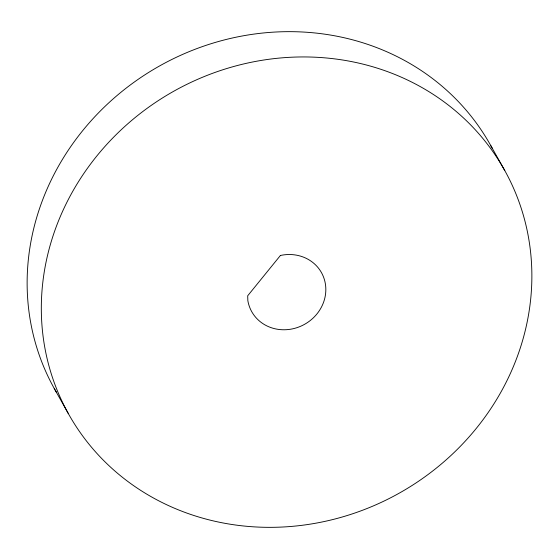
<?xml version="1.0" encoding="UTF-8"?>
<svg xmlns="http://www.w3.org/2000/svg" width="559" height="559" viewBox="0 0 559 559"><rect width="100%" height="100%" fill="white"/><g stroke="black" fill="none" stroke-linecap="round" stroke-linejoin="round"><path stroke-width="0.84" d="M490.592 145.291L504.784 170.579A249.768 230.42 -29.3 0 1 274.532 527.298A249.768 230.42 -29.3 0 1 80.468 178.552A249.768 230.42 -29.3 0 1 504.784 170.579M54.216 388.421L68.408 413.709M56.361 392.187A249.768 230.42 -29.3 0 1 159.958 65.738A249.768 230.42 -29.3 0 1 492.255 148.331M280.408 255.477L247.7 295.781L247.84 300.616A39.962 36.866 -29.3 0 0 292.783 328.804A39.962 36.866 -29.3 0 0 325.345 283.672A39.962 36.866 -29.3 0 0 280.408 255.477"/></g></svg>
